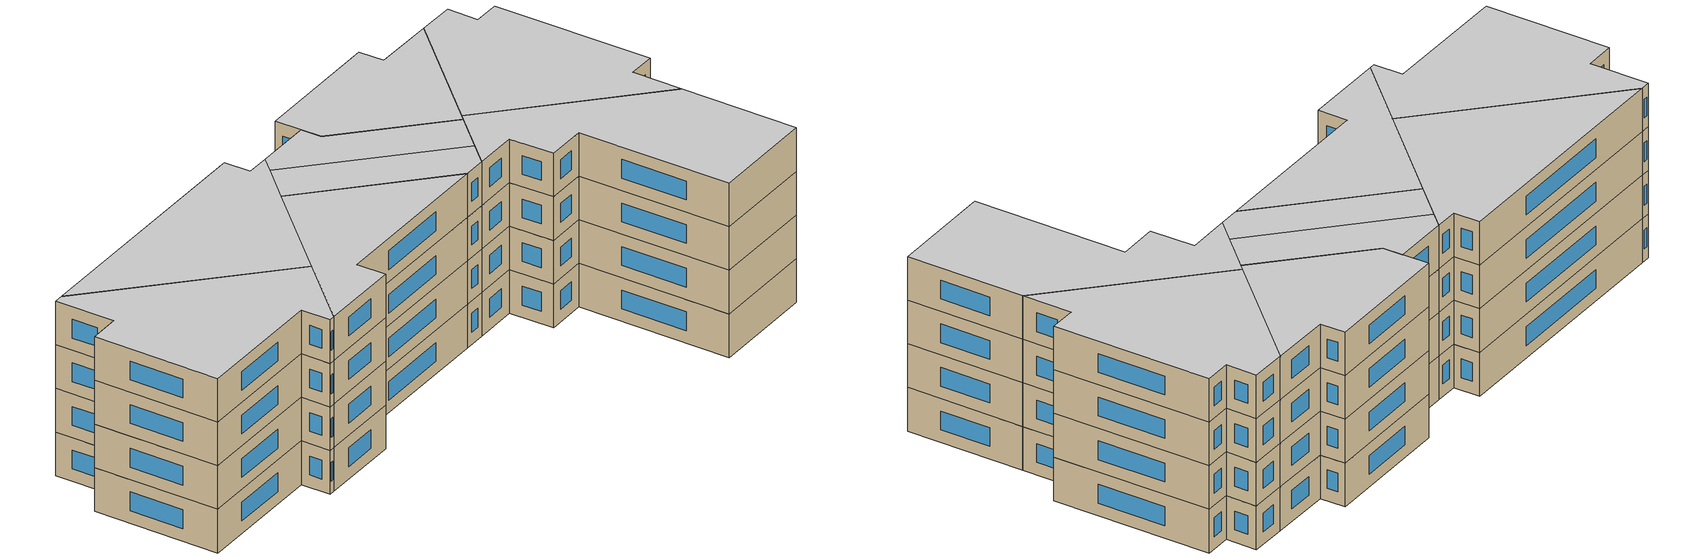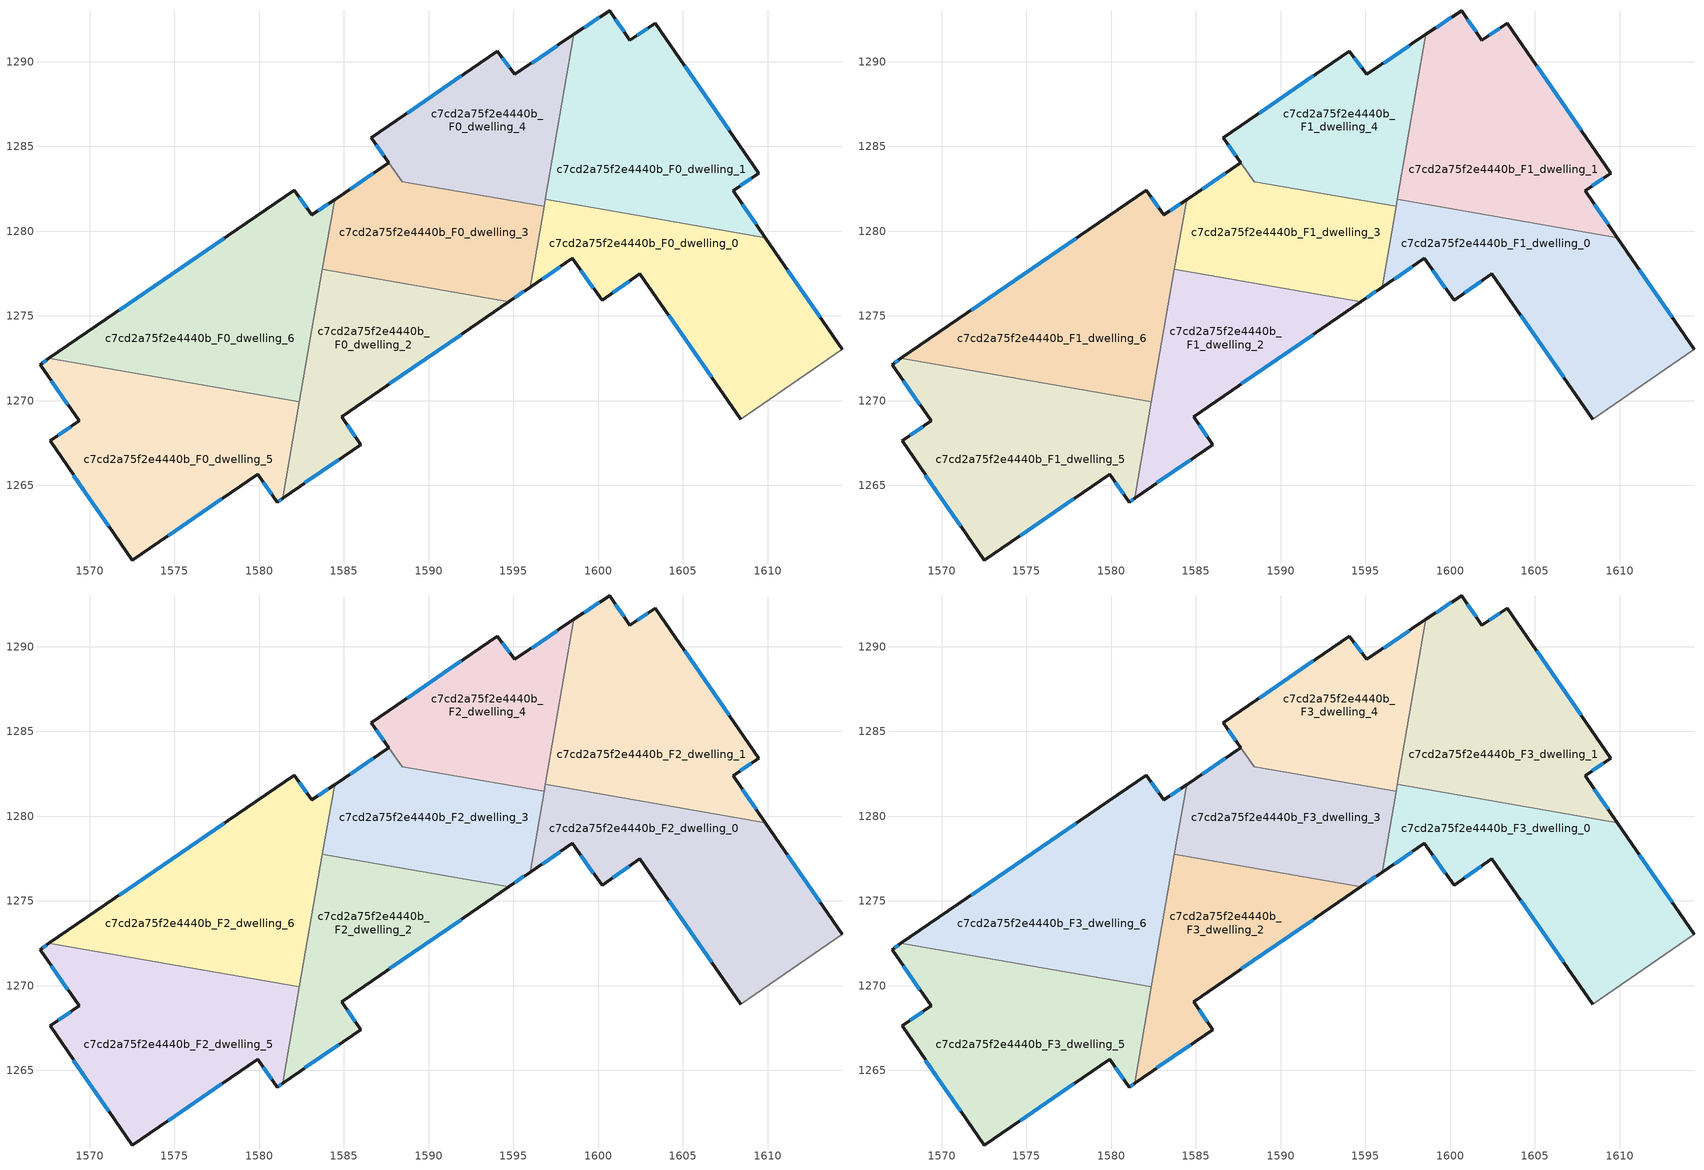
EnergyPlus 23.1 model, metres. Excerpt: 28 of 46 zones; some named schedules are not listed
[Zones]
c7cd2a75f2e4440b_F0_dwelling_0
 floor ground (EU_floor_Construction): 1609.86,1279.62 1614.39,1273.03 1608.41,1268.92 1602.46,1277.49 1600.24,1275.94 1598.46,1278.39 1595.98,1276.69 1596.89,1281.87 z0
 wall outside (EU_wall_Construction): 1595.98,1276.69 1598.46,1278.39 1600.24,1275.94 1602.46,1277.49 1608.41,1268.92 / 1614.39,1273.03 1609.86,1279.62 z0:3
 wall to c7cd2a75f2e4440b_F0_dwelling_1 (EU_wall_Construction): 1609.86,1279.62 1596.89,1281.87 z0:3
 wall adiabatic (EU_wall_Construction): 1608.41,1268.92 1614.39,1273.03 z0:3
 wall to c7cd2a75f2e4440b_F0_dwelling_3 (EU_wall_Construction): 1596.81,1281.46 1595.98,1276.69 z0:3
 wall to c7cd2a75f2e4440b_F0_dwelling_4 (EU_wall_Construction): 1596.89,1281.87 1596.81,1281.46 z0:3
 window (EU_Window_Construction): 1600.87,1276.38 1601.82,1277.05 / 1598.97,1277.69 1599.73,1276.64 / 1596.69,1277.18 1597.75,1277.91 / 1613.1,1274.91 1611.16,1277.73 / 1604.16,1275.04 1606.71,1271.37 z0.86:2.14
c7cd2a75f2e4440b_F0_dwelling_1
 floor ground (EU_floor_Construction): 1603.37,1292.28 1609.49,1283.43 1607.96,1282.38 1609.86,1279.62 1596.89,1281.87 1598.58,1291.6 1600.68,1293.01 1601.87,1291.25 z0
 wall outside (EU_wall_Construction): 1609.86,1279.62 1607.96,1282.38 1609.49,1283.43 1603.37,1292.28 1601.87,1291.25 1600.68,1293.01 1598.58,1291.6 z0:3
 wall to c7cd2a75f2e4440b_F0_dwelling_4 (EU_wall_Construction): 1598.58,1291.6 1596.89,1281.87 z0:3
 window (EU_Window_Construction): 1608.4,1282.68 1609.05,1283.13 / 1609.32,1280.41 1608.5,1281.59 / 1600.08,1292.61 1599.18,1292.01 / 1601.53,1291.76 1601.02,1292.51 / 1602.94,1291.99 1602.3,1291.55 / 1607.74,1285.96 1605.11,1289.75 z0.86:2.14
c7cd2a75f2e4440b_F0_dwelling_2
 floor ground (EU_floor_Construction): 1594.73,1275.83 1584.88,1269.06 1586.01,1267.41 1581.39,1264.24 1583.74,1277.75 z0
 wall outside (EU_wall_Construction): 1581.39,1264.24 1586.01,1267.41 1584.88,1269.06 1594.73,1275.83 z0:3
 wall to c7cd2a75f2e4440b_F0_dwelling_3 (EU_wall_Construction): 1594.73,1275.83 1583.74,1277.75 z0:3
 wall to c7cd2a75f2e4440b_F0_dwelling_6 (EU_wall_Construction): 1583.74,1277.75 1582.38,1269.92 z0:3
 wall to c7cd2a75f2e4440b_F0_dwelling_5 (EU_wall_Construction): 1582.38,1269.92 1581.39,1264.24 z0:3
 window (EU_Window_Construction): 1587.69,1271 1591.92,1273.9 / 1585.68,1267.88 1585.2,1268.59 / 1582.71,1265.15 1584.69,1266.51 z0.86:2.14
c7cd2a75f2e4440b_F0_dwelling_3
 floor ground (EU_floor_Construction): 1596.81,1281.46 1595.98,1276.69 1594.73,1275.83 1583.74,1277.75 1584.46,1281.87 1587.65,1284.03 1588.43,1282.92 z0
 wall outside (EU_wall_Construction): 1587.65,1284.03 1584.46,1281.87 / 1594.73,1275.83 1595.98,1276.69 z0:3
 wall to c7cd2a75f2e4440b_F0_dwelling_4 (EU_wall_Construction): 1588.43,1282.92 1587.65,1284.03 / 1596.81,1281.46 1588.44,1282.92 z0:3
 wall to c7cd2a75f2e4440b_F0_dwelling_6 (EU_wall_Construction): 1584.46,1281.87 1583.74,1277.75 z0:3
 window (EU_Window_Construction): 1586.74,1283.41 1585.37,1282.48 / 1595.09,1276.08 1595.63,1276.45 z0.86:2.14
c7cd2a75f2e4440b_F0_dwelling_4
 floor ground (EU_floor_Construction): 1598.58,1291.6 1596.81,1281.46 1588.44,1282.92 1586.61,1285.51 1594.06,1290.63 1595.07,1289.25 z0
 wall outside (EU_wall_Construction): 1598.58,1291.6 1595.07,1289.25 1594.06,1290.63 1586.61,1285.51 1587.65,1284.03 z0:3
 window (EU_Window_Construction): 1591.93,1289.17 1588.74,1286.97 / 1594.78,1289.64 1594.35,1290.24 / 1597.58,1290.93 1596.07,1289.92 / 1586.91,1285.09 1587.35,1284.45 z0.86:2.14
c7cd2a75f2e4440b_F0_dwelling_5
 floor ground (EU_floor_Construction): 1582.38,1269.92 1581.39,1264.24 1581.06,1264.02 1579.93,1265.67 1572.51,1260.58 1567.67,1267.62 1569.38,1268.82 1567.08,1272.13 1567.6,1272.49 z0
 wall outside (EU_wall_Construction): 1567.6,1272.49 1567.08,1272.13 1569.38,1268.82 1567.67,1267.62 1572.51,1260.58 1579.93,1265.67 1581.06,1264.02 1581.39,1264.24 z0:3
 wall to c7cd2a75f2e4440b_F0_dwelling_6 (EU_wall_Construction): 1582.38,1269.92 1567.6,1272.49 z0:3
 window (EU_Window_Construction): 1574.63,1262.03 1577.81,1264.21 / 1569.05,1265.61 1571.13,1262.59 / 1568.89,1268.48 1568.16,1267.96 / 1567.73,1271.19 1568.72,1269.77 / 1567.45,1272.39 1567.23,1272.24 / 1581.15,1264.08 1581.3,1264.18 / 1580.25,1265.2 1580.74,1264.49 z0.86:2.14
c7cd2a75f2e4440b_F0_dwelling_6
 floor ground (EU_floor_Construction): 1584.46,1281.87 1582.38,1269.92 1567.6,1272.49 1582.09,1282.42 1583.12,1280.96 z0
 wall outside (EU_wall_Construction): 1584.46,1281.87 1583.12,1280.96 1582.09,1282.42 1567.6,1272.49 z0:3
 window (EU_Window_Construction): 1577.95,1279.58 1571.74,1275.33 / 1582.83,1281.38 1582.38,1282 / 1584.07,1281.61 1583.5,1281.22 z0.86:2.14
c7cd2a75f2e4440b_F1_dwelling_0
 floor to c7cd2a75f2e4440b_F0_dwelling_0 (EU_floor_Construction): 1609.86,1279.62 1614.39,1273.03 1608.41,1268.92 1602.46,1277.49 1600.24,1275.94 1598.46,1278.39 1595.98,1276.69 1596.89,1281.87 z3
 wall outside (EU_wall_Construction): 1595.98,1276.69 1598.46,1278.39 1600.24,1275.94 1602.46,1277.49 1608.41,1268.92 / 1614.39,1273.03 1609.86,1279.62 z3:6
 wall to c7cd2a75f2e4440b_F1_dwelling_1 (EU_wall_Construction): 1609.86,1279.62 1596.89,1281.87 z3:6
 wall adiabatic (EU_wall_Construction): 1608.41,1268.92 1614.39,1273.03 z3:6
 wall to c7cd2a75f2e4440b_F1_dwelling_3 (EU_wall_Construction): 1596.81,1281.46 1595.98,1276.69 z3:6
 wall to c7cd2a75f2e4440b_F1_dwelling_4 (EU_wall_Construction): 1596.89,1281.87 1596.81,1281.46 z3:6
 window (EU_Window_Construction): 1600.87,1276.38 1601.82,1277.05 / 1598.97,1277.69 1599.73,1276.64 / 1596.69,1277.18 1597.75,1277.91 / 1613.1,1274.91 1611.16,1277.73 / 1604.16,1275.04 1606.71,1271.37 z3.86:5.14
c7cd2a75f2e4440b_F1_dwelling_1
 floor to c7cd2a75f2e4440b_F0_dwelling_1 (EU_floor_Construction): 1603.37,1292.28 1609.49,1283.43 1607.96,1282.38 1609.86,1279.62 1596.89,1281.87 1598.58,1291.6 1600.68,1293.01 1601.87,1291.25 z3
 wall outside (EU_wall_Construction): 1609.86,1279.62 1607.96,1282.38 1609.49,1283.43 1603.37,1292.28 1601.87,1291.25 1600.68,1293.01 1598.58,1291.6 z3:6
 wall to c7cd2a75f2e4440b_F1_dwelling_4 (EU_wall_Construction): 1598.58,1291.6 1596.89,1281.87 z3:6
 window (EU_Window_Construction): 1608.4,1282.68 1609.05,1283.13 / 1609.32,1280.41 1608.5,1281.59 / 1600.08,1292.61 1599.18,1292.01 / 1601.53,1291.76 1601.02,1292.51 / 1602.94,1291.99 1602.3,1291.55 / 1607.74,1285.96 1605.11,1289.75 z3.86:5.14
c7cd2a75f2e4440b_F1_dwelling_2
 floor to c7cd2a75f2e4440b_F0_dwelling_2 (EU_floor_Construction): 1594.73,1275.83 1584.88,1269.06 1586.01,1267.41 1581.39,1264.24 1583.74,1277.75 z3
 wall outside (EU_wall_Construction): 1581.39,1264.24 1586.01,1267.41 1584.88,1269.06 1594.73,1275.83 z3:6
 wall to c7cd2a75f2e4440b_F1_dwelling_3 (EU_wall_Construction): 1594.73,1275.83 1583.74,1277.75 z3:6
 wall to c7cd2a75f2e4440b_F1_dwelling_6 (EU_wall_Construction): 1583.74,1277.75 1582.38,1269.92 z3:6
 wall to c7cd2a75f2e4440b_F1_dwelling_5 (EU_wall_Construction): 1582.38,1269.92 1581.39,1264.24 z3:6
 window (EU_Window_Construction): 1587.69,1271 1591.92,1273.9 / 1585.68,1267.88 1585.2,1268.59 / 1582.71,1265.15 1584.69,1266.51 z3.86:5.14
c7cd2a75f2e4440b_F1_dwelling_3
 floor to c7cd2a75f2e4440b_F0_dwelling_3 (EU_floor_Construction): 1596.81,1281.46 1595.98,1276.69 1594.73,1275.83 1583.74,1277.75 1584.46,1281.87 1587.65,1284.03 1588.43,1282.92 z3
 wall outside (EU_wall_Construction): 1587.65,1284.03 1584.46,1281.87 / 1594.73,1275.83 1595.98,1276.69 z3:6
 wall to c7cd2a75f2e4440b_F1_dwelling_4 (EU_wall_Construction): 1588.43,1282.92 1587.65,1284.03 / 1596.81,1281.46 1588.44,1282.92 z3:6
 wall to c7cd2a75f2e4440b_F1_dwelling_6 (EU_wall_Construction): 1584.46,1281.87 1583.74,1277.75 z3:6
 window (EU_Window_Construction): 1586.74,1283.41 1585.37,1282.48 / 1595.09,1276.08 1595.63,1276.45 z3.86:5.14
c7cd2a75f2e4440b_F1_dwelling_4
 floor to c7cd2a75f2e4440b_F0_dwelling_4 (EU_floor_Construction): 1598.58,1291.6 1596.81,1281.46 1588.43,1282.92 1586.61,1285.51 1594.06,1290.63 1595.07,1289.25 z3
 wall outside (EU_wall_Construction): 1598.58,1291.6 1595.07,1289.25 1594.06,1290.63 1586.61,1285.51 1587.65,1284.03 z3:6
 window (EU_Window_Construction): 1591.93,1289.17 1588.74,1286.97 / 1594.78,1289.64 1594.35,1290.24 / 1597.58,1290.93 1596.07,1289.92 / 1586.91,1285.09 1587.35,1284.45 z3.86:5.14
c7cd2a75f2e4440b_F1_dwelling_5
 floor to c7cd2a75f2e4440b_F0_dwelling_5 (EU_floor_Construction): 1582.38,1269.92 1581.39,1264.24 1581.06,1264.02 1579.93,1265.67 1572.51,1260.58 1567.67,1267.62 1569.38,1268.82 1567.08,1272.13 1567.6,1272.49 z3
 wall outside (EU_wall_Construction): 1567.6,1272.49 1567.08,1272.13 1569.38,1268.82 1567.67,1267.62 1572.51,1260.58 1579.93,1265.67 1581.06,1264.02 1581.39,1264.24 z3:6
 wall to c7cd2a75f2e4440b_F1_dwelling_6 (EU_wall_Construction): 1582.38,1269.92 1567.6,1272.49 z3:6
 window (EU_Window_Construction): 1574.63,1262.03 1577.81,1264.21 / 1569.05,1265.61 1571.13,1262.59 / 1568.89,1268.48 1568.16,1267.96 / 1567.73,1271.19 1568.72,1269.77 / 1567.45,1272.39 1567.23,1272.24 / 1581.15,1264.08 1581.3,1264.18 / 1580.25,1265.2 1580.74,1264.49 z3.86:5.14
c7cd2a75f2e4440b_F1_dwelling_6
 floor to c7cd2a75f2e4440b_F0_dwelling_6 (EU_floor_Construction): 1584.46,1281.87 1582.38,1269.92 1567.6,1272.49 1582.09,1282.42 1583.12,1280.96 z3
 wall outside (EU_wall_Construction): 1584.46,1281.87 1583.12,1280.96 1582.09,1282.42 1567.6,1272.49 z3:6
 window (EU_Window_Construction): 1577.95,1279.58 1571.74,1275.33 / 1582.83,1281.38 1582.38,1282 / 1584.07,1281.61 1583.5,1281.22 z3.86:5.14
c7cd2a75f2e4440b_F2_dwelling_0
 floor to c7cd2a75f2e4440b_F1_dwelling_0 (EU_floor_Construction): 1609.86,1279.62 1614.39,1273.03 1608.41,1268.92 1602.46,1277.49 1600.24,1275.94 1598.46,1278.39 1595.98,1276.69 1596.89,1281.87 z6
 wall outside (EU_wall_Construction): 1595.98,1276.69 1598.46,1278.39 1600.24,1275.94 1602.46,1277.49 1608.41,1268.92 / 1614.39,1273.03 1609.86,1279.62 z6:9
 wall to c7cd2a75f2e4440b_F2_dwelling_1 (EU_wall_Construction): 1609.86,1279.62 1596.89,1281.87 z6:9
 wall adiabatic (EU_wall_Construction): 1608.41,1268.92 1614.39,1273.03 z6:9
 wall to c7cd2a75f2e4440b_F2_dwelling_3 (EU_wall_Construction): 1596.81,1281.46 1595.98,1276.69 z6:9
 wall to c7cd2a75f2e4440b_F2_dwelling_4 (EU_wall_Construction): 1596.89,1281.87 1596.81,1281.46 z6:9
 window (EU_Window_Construction): 1600.87,1276.38 1601.82,1277.05 / 1598.97,1277.69 1599.73,1276.64 / 1596.69,1277.18 1597.75,1277.91 / 1613.1,1274.91 1611.16,1277.73 / 1604.16,1275.04 1606.71,1271.37 z6.86:8.14
c7cd2a75f2e4440b_F2_dwelling_1
 floor to c7cd2a75f2e4440b_F1_dwelling_1 (EU_floor_Construction): 1603.37,1292.28 1609.49,1283.43 1607.96,1282.38 1609.86,1279.62 1596.89,1281.87 1598.58,1291.6 1600.68,1293.01 1601.87,1291.25 z6
 wall outside (EU_wall_Construction): 1609.86,1279.62 1607.96,1282.38 1609.49,1283.43 1603.37,1292.28 1601.87,1291.25 1600.68,1293.01 1598.58,1291.6 z6:9
 wall to c7cd2a75f2e4440b_F2_dwelling_4 (EU_wall_Construction): 1598.58,1291.6 1596.89,1281.87 z6:9
 window (EU_Window_Construction): 1608.4,1282.68 1609.05,1283.13 / 1609.32,1280.41 1608.5,1281.59 / 1600.08,1292.61 1599.18,1292.01 / 1601.53,1291.76 1601.02,1292.51 / 1602.94,1291.99 1602.3,1291.55 / 1607.74,1285.96 1605.11,1289.75 z6.86:8.14
c7cd2a75f2e4440b_F2_dwelling_2
 floor to c7cd2a75f2e4440b_F1_dwelling_2 (EU_floor_Construction): 1594.73,1275.83 1584.88,1269.06 1586.01,1267.41 1581.39,1264.24 1583.74,1277.75 z6
 wall outside (EU_wall_Construction): 1581.39,1264.24 1586.01,1267.41 1584.88,1269.06 1594.73,1275.83 z6:9
 wall to c7cd2a75f2e4440b_F2_dwelling_3 (EU_wall_Construction): 1594.73,1275.83 1583.74,1277.75 z6:9
 wall to c7cd2a75f2e4440b_F2_dwelling_6 (EU_wall_Construction): 1583.74,1277.75 1582.38,1269.92 z6:9
 wall to c7cd2a75f2e4440b_F2_dwelling_5 (EU_wall_Construction): 1582.38,1269.92 1581.39,1264.24 z6:9
 window (EU_Window_Construction): 1587.69,1271 1591.92,1273.9 / 1585.68,1267.88 1585.2,1268.59 / 1582.71,1265.15 1584.69,1266.51 z6.86:8.14
c7cd2a75f2e4440b_F2_dwelling_3
 floor to c7cd2a75f2e4440b_F1_dwelling_3 (EU_floor_Construction): 1596.81,1281.46 1595.98,1276.69 1594.73,1275.83 1583.74,1277.75 1584.46,1281.87 1587.65,1284.03 1588.43,1282.92 z6
 wall outside (EU_wall_Construction): 1587.65,1284.03 1584.46,1281.87 / 1594.73,1275.83 1595.98,1276.69 z6:9
 wall to c7cd2a75f2e4440b_F2_dwelling_4 (EU_wall_Construction): 1588.43,1282.92 1587.65,1284.03 / 1596.81,1281.46 1588.44,1282.92 z6:9
 wall to c7cd2a75f2e4440b_F2_dwelling_6 (EU_wall_Construction): 1584.46,1281.87 1583.74,1277.75 z6:9
 window (EU_Window_Construction): 1586.74,1283.41 1585.37,1282.48 / 1595.09,1276.08 1595.63,1276.45 z6.86:8.14
c7cd2a75f2e4440b_F2_dwelling_4
 floor to c7cd2a75f2e4440b_F1_dwelling_4 (EU_floor_Construction): 1598.58,1291.6 1596.81,1281.46 1588.43,1282.92 1586.61,1285.51 1594.06,1290.63 1595.07,1289.25 z6
 wall outside (EU_wall_Construction): 1598.58,1291.6 1595.07,1289.25 1594.06,1290.63 1586.61,1285.51 1587.65,1284.03 z6:9
 window (EU_Window_Construction): 1591.93,1289.17 1588.74,1286.97 / 1594.78,1289.64 1594.35,1290.24 / 1597.58,1290.93 1596.07,1289.92 / 1586.91,1285.09 1587.35,1284.45 z6.86:8.14
c7cd2a75f2e4440b_F2_dwelling_5
 floor to c7cd2a75f2e4440b_F1_dwelling_5 (EU_floor_Construction): 1582.38,1269.92 1581.39,1264.24 1581.06,1264.02 1579.93,1265.67 1572.51,1260.58 1567.67,1267.62 1569.38,1268.82 1567.08,1272.13 1567.6,1272.49 z6
 wall outside (EU_wall_Construction): 1567.6,1272.49 1567.08,1272.13 1569.38,1268.82 1567.67,1267.62 1572.51,1260.58 1579.93,1265.67 1581.06,1264.02 1581.39,1264.24 z6:9
 wall to c7cd2a75f2e4440b_F2_dwelling_6 (EU_wall_Construction): 1582.38,1269.92 1567.6,1272.49 z6:9
 window (EU_Window_Construction): 1574.63,1262.03 1577.81,1264.21 / 1569.05,1265.61 1571.13,1262.59 / 1568.89,1268.48 1568.16,1267.96 / 1567.73,1271.19 1568.72,1269.77 / 1567.45,1272.39 1567.23,1272.24 / 1581.15,1264.08 1581.3,1264.18 / 1580.25,1265.2 1580.74,1264.49 z6.86:8.14
c7cd2a75f2e4440b_F2_dwelling_6
 floor to c7cd2a75f2e4440b_F1_dwelling_6 (EU_floor_Construction): 1584.46,1281.87 1582.38,1269.92 1567.6,1272.49 1582.09,1282.42 1583.12,1280.96 z6
 wall outside (EU_wall_Construction): 1584.46,1281.87 1583.12,1280.96 1582.09,1282.42 1567.6,1272.49 z6:9
 window (EU_Window_Construction): 1577.95,1279.58 1571.74,1275.33 / 1582.83,1281.38 1582.38,1282 / 1584.07,1281.61 1583.5,1281.22 z6.86:8.14
c7cd2a75f2e4440b_F3_dwelling_0
 floor to c7cd2a75f2e4440b_F2_dwelling_0 (EU_floor_Construction): 1609.86,1279.62 1614.39,1273.03 1608.41,1268.92 1602.46,1277.49 1600.24,1275.94 1598.46,1278.39 1595.98,1276.69 1596.89,1281.87 z9
 wall outside (EU_wall_Construction): 1595.98,1276.69 1598.46,1278.39 1600.24,1275.94 1602.46,1277.49 1608.41,1268.92 / 1614.39,1273.03 1609.86,1279.62 z9:12
 wall to c7cd2a75f2e4440b_F3_dwelling_1 (EU_wall_Construction): 1609.86,1279.62 1596.89,1281.87 z9:12
 wall adiabatic (EU_wall_Construction): 1608.41,1268.92 1614.39,1273.03 z9:12
 wall to c7cd2a75f2e4440b_F3_dwelling_3 (EU_wall_Construction): 1596.81,1281.46 1595.98,1276.69 z9:12
 wall to c7cd2a75f2e4440b_F3_dwelling_4 (EU_wall_Construction): 1596.89,1281.87 1596.81,1281.46 z9:12
 window (EU_Window_Construction): 1600.87,1276.38 1601.82,1277.05 / 1598.97,1277.69 1599.73,1276.64 / 1596.69,1277.18 1597.75,1277.91 / 1613.1,1274.91 1611.16,1277.73 / 1604.16,1275.04 1606.71,1271.37 z9.86:11.14
 ceiling to c7cd2a75f2e4440b_F4_dwelling_0 (EU_floor_Construction): 1614.39,1273.03 1609.86,1279.62 1596.89,1281.87 1595.98,1276.69 1598.46,1278.39 1600.24,1275.94 1602.46,1277.49 1608.41,1268.92 z12
c7cd2a75f2e4440b_F3_dwelling_1
 floor to c7cd2a75f2e4440b_F2_dwelling_1 (EU_floor_Construction): 1603.37,1292.28 1609.49,1283.43 1607.96,1282.38 1609.86,1279.62 1596.89,1281.87 1598.58,1291.6 1600.68,1293.01 1601.87,1291.25 z9
 wall outside (EU_wall_Construction): 1609.86,1279.62 1607.96,1282.38 1609.49,1283.43 1603.37,1292.28 1601.87,1291.25 1600.68,1293.01 1598.58,1291.6 z9:12
 wall to c7cd2a75f2e4440b_F3_dwelling_4 (EU_wall_Construction): 1598.58,1291.6 1596.89,1281.87 z9:12
 window (EU_Window_Construction): 1608.4,1282.68 1609.05,1283.13 / 1609.32,1280.41 1608.5,1281.59 / 1600.08,1292.61 1599.18,1292.01 / 1601.53,1291.76 1601.02,1292.51 / 1602.94,1291.99 1602.3,1291.55 / 1607.74,1285.96 1605.11,1289.75 z9.86:11.14
 ceiling to c7cd2a75f2e4440b_F4_dwelling_1 (EU_floor_Construction): 1609.86,1279.62 1607.96,1282.38 1609.49,1283.43 1603.37,1292.28 1601.87,1291.25 1600.68,1293.01 1598.58,1291.6 1596.89,1281.87 z12
c7cd2a75f2e4440b_F3_dwelling_2
 floor to c7cd2a75f2e4440b_F2_dwelling_2 (EU_floor_Construction): 1594.73,1275.83 1584.88,1269.06 1586.01,1267.41 1581.39,1264.24 1583.74,1277.75 z9
 wall outside (EU_wall_Construction): 1581.39,1264.24 1586.01,1267.41 1584.88,1269.06 1594.73,1275.83 z9:12
 wall to c7cd2a75f2e4440b_F3_dwelling_3 (EU_wall_Construction): 1594.73,1275.83 1583.74,1277.75 z9:12
 wall to c7cd2a75f2e4440b_F3_dwelling_6 (EU_wall_Construction): 1583.74,1277.75 1582.38,1269.92 z9:12
 wall to c7cd2a75f2e4440b_F3_dwelling_5 (EU_wall_Construction): 1582.38,1269.92 1581.39,1264.24 z9:12
 window (EU_Window_Construction): 1587.69,1271 1591.92,1273.9 / 1585.68,1267.88 1585.2,1268.59 / 1582.71,1265.15 1584.69,1266.51 z9.86:11.14
 ceiling to c7cd2a75f2e4440b_F4_dwelling_2 (EU_floor_Construction): 1586.01,1267.41 1584.88,1269.06 1594.73,1275.83 1583.74,1277.75 1581.39,1264.24 z12
c7cd2a75f2e4440b_F3_dwelling_3
 floor to c7cd2a75f2e4440b_F2_dwelling_3 (EU_floor_Construction): 1596.81,1281.46 1595.98,1276.69 1594.73,1275.83 1583.74,1277.75 1584.46,1281.87 1587.65,1284.03 1588.43,1282.92 z9
 wall outside (EU_wall_Construction): 1587.65,1284.03 1584.46,1281.87 / 1594.73,1275.83 1595.98,1276.69 z9:12
 wall to c7cd2a75f2e4440b_F3_dwelling_4 (EU_wall_Construction): 1588.43,1282.92 1587.65,1284.03 / 1596.81,1281.46 1588.44,1282.92 z9:12
 wall to c7cd2a75f2e4440b_F3_dwelling_6 (EU_wall_Construction): 1584.46,1281.87 1583.74,1277.75 z9:12
 window (EU_Window_Construction): 1586.74,1283.41 1585.37,1282.48 / 1595.09,1276.08 1595.63,1276.45 z9.86:11.14
 ceiling to c7cd2a75f2e4440b_F4_dwelling_3 (EU_floor_Construction): 1596.3,1278.51 1596.81,1281.46 1588.43,1282.92 1587.65,1284.03 1584.46,1281.87 1584.24,1280.61 z12
 ceiling to c7cd2a75f2e4440b_F4_dwelling_2 (EU_floor_Construction): 1595.98,1276.69 1596.3,1278.51 1584.24,1280.61 1583.74,1277.75 1594.73,1275.83 z12
c7cd2a75f2e4440b_F3_dwelling_4
 floor to c7cd2a75f2e4440b_F2_dwelling_4 (EU_floor_Construction): 1598.58,1291.6 1596.81,1281.46 1588.43,1282.92 1586.61,1285.51 1594.06,1290.63 1595.07,1289.25 z9
 wall outside (EU_wall_Construction): 1598.58,1291.6 1595.07,1289.25 1594.06,1290.63 1586.61,1285.51 1587.65,1284.03 z9:12
 window (EU_Window_Construction): 1591.93,1289.17 1588.74,1286.97 / 1594.78,1289.64 1594.35,1290.24 / 1597.58,1290.93 1596.07,1289.92 / 1586.91,1285.09 1587.35,1284.45 z9.86:11.14
 ceiling to c7cd2a75f2e4440b_F4_dwelling_3 (EU_floor_Construction): 1596.81,1281.46 1598.58,1291.6 1595.07,1289.25 1594.06,1290.63 1586.61,1285.51 1588.43,1282.92 z12
c7cd2a75f2e4440b_F3_dwelling_5
 floor to c7cd2a75f2e4440b_F2_dwelling_5 (EU_floor_Construction): 1582.38,1269.92 1581.39,1264.24 1581.06,1264.02 1579.93,1265.67 1572.51,1260.58 1567.67,1267.62 1569.38,1268.82 1567.08,1272.13 1567.6,1272.49 z9
 wall outside (EU_wall_Construction): 1567.6,1272.49 1567.08,1272.13 1569.38,1268.82 1567.67,1267.62 1572.51,1260.58 1579.93,1265.67 1581.06,1264.02 1581.39,1264.24 z9:12
 wall to c7cd2a75f2e4440b_F3_dwelling_6 (EU_wall_Construction): 1582.38,1269.92 1567.6,1272.49 z9:12
 window (EU_Window_Construction): 1574.63,1262.03 1577.81,1264.21 / 1569.05,1265.61 1571.13,1262.59 / 1568.89,1268.48 1568.16,1267.96 / 1567.73,1271.19 1568.72,1269.77 / 1567.45,1272.39 1567.23,1272.24 / 1581.15,1264.08 1581.3,1264.18 / 1580.25,1265.2 1580.74,1264.49 z9.86:11.14
 ceiling to c7cd2a75f2e4440b_F4_dwelling_4 (EU_floor_Construction): 1581.06,1264.02 1581.39,1264.24 1582.38,1269.92 1567.6,1272.49 1567.08,1272.13 1569.38,1268.82 1567.67,1267.62 1572.51,1260.58 1579.93,1265.67 z12
c7cd2a75f2e4440b_F3_dwelling_6
 floor to c7cd2a75f2e4440b_F2_dwelling_6 (EU_floor_Construction): 1584.46,1281.87 1582.38,1269.92 1567.6,1272.49 1582.09,1282.42 1583.12,1280.96 z9
 wall outside (EU_wall_Construction): 1584.46,1281.87 1583.12,1280.96 1582.09,1282.42 1567.6,1272.49 z9:12
 window (EU_Window_Construction): 1577.95,1279.58 1571.74,1275.33 / 1582.83,1281.38 1582.38,1282 / 1584.07,1281.61 1583.5,1281.22 z9.86:11.14
 ceiling to c7cd2a75f2e4440b_F4_dwelling_5 (EU_floor_Construction): 1582.38,1269.92 1584.46,1281.87 1583.12,1280.96 1582.09,1282.42 1567.6,1272.49 z12
[Building]
EU S2 Campaign: North Axis=0; Terrain=City; Solar Distribution=FullExterior
[Site:Location]
Helsinki-Vantaa.AP: Latitude=60.317; Longitude=24.963; Time Zone=2; Elevation=54.6
[SizingPeriod:WeatherFileDays]
AnnualSizingPeriod: Begin Month=1; Begin Day of Month=1; End Month=12; End Day of Month=31; Day of Week for Start Day=Monday; Use Weather File Daylight Saving Period=No; Use Weather File Rain and Snow Indicators=No
[MATERIAL]
EU_InternalMass_Material: Roughness=MediumRough; Thickness=0.1; Conductivity=1; Density=1800; Specific Heat=900; Thermal Absorptance=0.9; Solar Absorptance=0.7; Visible Absorptance=0.7
[MATERIAL:NOMASS] Roughness=MediumRough; Thermal Absorptance=0.9; Solar Absorptance=0.7; Visible Absorptance=0.7
Name | Thermal Resistance
EU_wall_NoMass | 2.6932
EU_floor_NoMass | 2.22482
[WINDOWMATERIAL:SIMPLEGLAZINGSYSTEM]
EU_Window_SimpleGlazing: UFactor=2.14966; Solar Heat Gain Coefficient=0.7; Visible Transmittance=0.7
[CONSTRUCTION]
EU_wall_Construction: EU_wall_NoMass
EU_floor_Construction: EU_floor_NoMass
EU_Window_Construction: EU_Window_SimpleGlazing
EU_InternalMass_Construction: EU_InternalMass_Material
[ZONE] Type=1; Multiplier=1; Ceiling Height=autocalculate; Floor Area=autocalculate; Part of Total Floor Area=Yes
Name | Volume
c7cd2a75f2e4440b_F0_dwelling_0; c7cd2a75f2e4440b_F1_dwelling_0; c7cd2a75f2e4440b_F2_dwelling_0; c7cd2a75f2e4440b_F3_dwelling_0 | 315.585
c7cd2a75f2e4440b_F0_dwelling_1; c7cd2a75f2e4440b_F1_dwelling_1; c7cd2a75f2e4440b_F2_dwelling_1; c7cd2a75f2e4440b_F3_dwelling_1 | 315.59
c7cd2a75f2e4440b_F0_dwelling_2; c7cd2a75f2e4440b_F1_dwelling_2; c7cd2a75f2e4440b_F2_dwelling_2; c7cd2a75f2e4440b_F3_dwelling_2 | 210.412
c7cd2a75f2e4440b_F0_dwelling_3; c7cd2a75f2e4440b_F1_dwelling_3; c7cd2a75f2e4440b_F2_dwelling_3; c7cd2a75f2e4440b_F3_dwelling_3 | 213.218
c7cd2a75f2e4440b_F0_dwelling_4 | 207.575
c7cd2a75f2e4440b_F1_dwelling_4; c7cd2a75f2e4440b_F2_dwelling_4; c7cd2a75f2e4440b_F3_dwelling_4 | 207.59
c7cd2a75f2e4440b_F0_dwelling_5; c7cd2a75f2e4440b_F1_dwelling_5; c7cd2a75f2e4440b_F2_dwelling_5; c7cd2a75f2e4440b_F3_dwelling_5; c7cd2a75f2e4440b_F0_dwelling_6; c7cd2a75f2e4440b_F1_dwelling_6; c7cd2a75f2e4440b_F2_dwelling_6; c7cd2a75f2e4440b_F3_dwelling_6 | 315.573
[INTERNALMASS] Construction=EU_InternalMass_Construction
Name | Zone or ZoneList | Surface Area
c7cd2a75f2e4440b_F0_dwelling_0_EU_InternalMass | c7cd2a75f2e4440b_F0_dwelling_0 | 105.195
c7cd2a75f2e4440b_F0_dwelling_1_EU_InternalMass | c7cd2a75f2e4440b_F0_dwelling_1 | 105.197
c7cd2a75f2e4440b_F0_dwelling_2_EU_InternalMass | c7cd2a75f2e4440b_F0_dwelling_2 | 70.1372
c7cd2a75f2e4440b_F0_dwelling_3_EU_InternalMass | c7cd2a75f2e4440b_F0_dwelling_3 | 71.0729
c7cd2a75f2e4440b_F0_dwelling_4_EU_InternalMass | c7cd2a75f2e4440b_F0_dwelling_4 | 69.1985
c7cd2a75f2e4440b_F0_dwelling_5_EU_InternalMass | c7cd2a75f2e4440b_F0_dwelling_5 | 105.191
c7cd2a75f2e4440b_F0_dwelling_6_EU_InternalMass | c7cd2a75f2e4440b_F0_dwelling_6 | 105.191
c7cd2a75f2e4440b_F1_dwelling_0_EU_InternalMass | c7cd2a75f2e4440b_F1_dwelling_0 | 105.195
c7cd2a75f2e4440b_F1_dwelling_1_EU_InternalMass | c7cd2a75f2e4440b_F1_dwelling_1 | 105.197
c7cd2a75f2e4440b_F1_dwelling_2_EU_InternalMass | c7cd2a75f2e4440b_F1_dwelling_2 | 70.1372
c7cd2a75f2e4440b_F1_dwelling_3_EU_InternalMass | c7cd2a75f2e4440b_F1_dwelling_3 | 71.0729
c7cd2a75f2e4440b_F1_dwelling_4_EU_InternalMass | c7cd2a75f2e4440b_F1_dwelling_4 | 69.1985
c7cd2a75f2e4440b_F1_dwelling_5_EU_InternalMass | c7cd2a75f2e4440b_F1_dwelling_5 | 105.191
c7cd2a75f2e4440b_F1_dwelling_6_EU_InternalMass | c7cd2a75f2e4440b_F1_dwelling_6 | 105.191
c7cd2a75f2e4440b_F2_dwelling_0_EU_InternalMass | c7cd2a75f2e4440b_F2_dwelling_0 | 105.195
c7cd2a75f2e4440b_F2_dwelling_1_EU_InternalMass | c7cd2a75f2e4440b_F2_dwelling_1 | 105.197
c7cd2a75f2e4440b_F2_dwelling_2_EU_InternalMass | c7cd2a75f2e4440b_F2_dwelling_2 | 70.1372
c7cd2a75f2e4440b_F2_dwelling_3_EU_InternalMass | c7cd2a75f2e4440b_F2_dwelling_3 | 71.0729
c7cd2a75f2e4440b_F2_dwelling_4_EU_InternalMass | c7cd2a75f2e4440b_F2_dwelling_4 | 69.1985
c7cd2a75f2e4440b_F2_dwelling_5_EU_InternalMass | c7cd2a75f2e4440b_F2_dwelling_5 | 105.191
c7cd2a75f2e4440b_F2_dwelling_6_EU_InternalMass | c7cd2a75f2e4440b_F2_dwelling_6 | 105.191
c7cd2a75f2e4440b_F3_dwelling_0_EU_InternalMass | c7cd2a75f2e4440b_F3_dwelling_0 | 105.195
c7cd2a75f2e4440b_F3_dwelling_1_EU_InternalMass | c7cd2a75f2e4440b_F3_dwelling_1 | 105.197
c7cd2a75f2e4440b_F3_dwelling_2_EU_InternalMass | c7cd2a75f2e4440b_F3_dwelling_2 | 70.1372
c7cd2a75f2e4440b_F3_dwelling_3_EU_InternalMass | c7cd2a75f2e4440b_F3_dwelling_3 | 71.0729
c7cd2a75f2e4440b_F3_dwelling_4_EU_InternalMass | c7cd2a75f2e4440b_F3_dwelling_4 | 69.1985
c7cd2a75f2e4440b_F3_dwelling_5_EU_InternalMass | c7cd2a75f2e4440b_F3_dwelling_5 | 105.191
c7cd2a75f2e4440b_F3_dwelling_6_EU_InternalMass | c7cd2a75f2e4440b_F3_dwelling_6 | 105.191
[OTHEREQUIPMENT] Fuel Type=Electricity; Design Level Calculation Method=Watts/Area; Power per Zone Floor Area=1; Fraction Latent=0; Fraction Radiant=0; Fraction Lost=0; Carbon Dioxide Generation Rate=0; EndUse Subcategory=EU_Step8_InternalGains
Name | Zone or ZoneList or Space or SpaceList | Schedule
EU_Step8_InternalGain_c7cd2a75f2e4440b_F0_dwelling_0_f000 | c7cd2a75f2e4440b_F0_dwelling_0 | EU_Step8_GainSchedule_c7cd2a75f2e4440b_F0_dwelling_0_f000
EU_Step8_InternalGain_c7cd2a75f2e4440b_F0_dwelling_1_f000 | c7cd2a75f2e4440b_F0_dwelling_1 | EU_Step8_GainSchedule_c7cd2a75f2e4440b_F0_dwelling_1_f000
EU_Step8_InternalGain_c7cd2a75f2e4440b_F0_dwelling_2_f000 | c7cd2a75f2e4440b_F0_dwelling_2 | EU_Step8_GainSchedule_c7cd2a75f2e4440b_F0_dwelling_2_f000
EU_Step8_InternalGain_c7cd2a75f2e4440b_F0_dwelling_3_f000 | c7cd2a75f2e4440b_F0_dwelling_3 | EU_Step8_GainSchedule_c7cd2a75f2e4440b_F0_dwelling_3_f000
EU_Step8_InternalGain_c7cd2a75f2e4440b_F0_dwelling_4_f000 | c7cd2a75f2e4440b_F0_dwelling_4 | EU_Step8_GainSchedule_c7cd2a75f2e4440b_F0_dwelling_4_f000
EU_Step8_InternalGain_c7cd2a75f2e4440b_F0_dwelling_5_f000 | c7cd2a75f2e4440b_F0_dwelling_5 | EU_Step8_GainSchedule_c7cd2a75f2e4440b_F0_dwelling_5_f000
EU_Step8_InternalGain_c7cd2a75f2e4440b_F0_dwelling_6_f000 | c7cd2a75f2e4440b_F0_dwelling_6 | EU_Step8_GainSchedule_c7cd2a75f2e4440b_F0_dwelling_6_f000
EU_Step8_InternalGain_c7cd2a75f2e4440b_F1_dwelling_0_f000 | c7cd2a75f2e4440b_F1_dwelling_0 | EU_Step8_GainSchedule_c7cd2a75f2e4440b_F1_dwelling_0_f000
EU_Step8_InternalGain_c7cd2a75f2e4440b_F1_dwelling_1_f000 | c7cd2a75f2e4440b_F1_dwelling_1 | EU_Step8_GainSchedule_c7cd2a75f2e4440b_F1_dwelling_1_f000
EU_Step8_InternalGain_c7cd2a75f2e4440b_F1_dwelling_2_f000 | c7cd2a75f2e4440b_F1_dwelling_2 | EU_Step8_GainSchedule_c7cd2a75f2e4440b_F1_dwelling_2_f000
EU_Step8_InternalGain_c7cd2a75f2e4440b_F1_dwelling_3_f000 | c7cd2a75f2e4440b_F1_dwelling_3 | EU_Step8_GainSchedule_c7cd2a75f2e4440b_F1_dwelling_3_f000
EU_Step8_InternalGain_c7cd2a75f2e4440b_F1_dwelling_4_f000 | c7cd2a75f2e4440b_F1_dwelling_4 | EU_Step8_GainSchedule_c7cd2a75f2e4440b_F1_dwelling_4_f000
EU_Step8_InternalGain_c7cd2a75f2e4440b_F1_dwelling_5_f000 | c7cd2a75f2e4440b_F1_dwelling_5 | EU_Step8_GainSchedule_c7cd2a75f2e4440b_F1_dwelling_5_f000
EU_Step8_InternalGain_c7cd2a75f2e4440b_F1_dwelling_6_f000 | c7cd2a75f2e4440b_F1_dwelling_6 | EU_Step8_GainSchedule_c7cd2a75f2e4440b_F1_dwelling_6_f000
EU_Step8_InternalGain_c7cd2a75f2e4440b_F2_dwelling_0_f000 | c7cd2a75f2e4440b_F2_dwelling_0 | EU_Step8_GainSchedule_c7cd2a75f2e4440b_F2_dwelling_0_f000
EU_Step8_InternalGain_c7cd2a75f2e4440b_F2_dwelling_1_f000 | c7cd2a75f2e4440b_F2_dwelling_1 | EU_Step8_GainSchedule_c7cd2a75f2e4440b_F2_dwelling_1_f000
EU_Step8_InternalGain_c7cd2a75f2e4440b_F2_dwelling_2_f000 | c7cd2a75f2e4440b_F2_dwelling_2 | EU_Step8_GainSchedule_c7cd2a75f2e4440b_F2_dwelling_2_f000
EU_Step8_InternalGain_c7cd2a75f2e4440b_F2_dwelling_3_f000 | c7cd2a75f2e4440b_F2_dwelling_3 | EU_Step8_GainSchedule_c7cd2a75f2e4440b_F2_dwelling_3_f000
EU_Step8_InternalGain_c7cd2a75f2e4440b_F2_dwelling_4_f000 | c7cd2a75f2e4440b_F2_dwelling_4 | EU_Step8_GainSchedule_c7cd2a75f2e4440b_F2_dwelling_4_f000
EU_Step8_InternalGain_c7cd2a75f2e4440b_F2_dwelling_5_f000 | c7cd2a75f2e4440b_F2_dwelling_5 | EU_Step8_GainSchedule_c7cd2a75f2e4440b_F2_dwelling_5_f000
EU_Step8_InternalGain_c7cd2a75f2e4440b_F2_dwelling_6_f000 | c7cd2a75f2e4440b_F2_dwelling_6 | EU_Step8_GainSchedule_c7cd2a75f2e4440b_F2_dwelling_6_f000
EU_Step8_InternalGain_c7cd2a75f2e4440b_F3_dwelling_0_f000 | c7cd2a75f2e4440b_F3_dwelling_0 | EU_Step8_GainSchedule_c7cd2a75f2e4440b_F3_dwelling_0_f000
EU_Step8_InternalGain_c7cd2a75f2e4440b_F3_dwelling_1_f000 | c7cd2a75f2e4440b_F3_dwelling_1 | EU_Step8_GainSchedule_c7cd2a75f2e4440b_F3_dwelling_1_f000
EU_Step8_InternalGain_c7cd2a75f2e4440b_F3_dwelling_2_f000 | c7cd2a75f2e4440b_F3_dwelling_2 | EU_Step8_GainSchedule_c7cd2a75f2e4440b_F3_dwelling_2_f000
EU_Step8_InternalGain_c7cd2a75f2e4440b_F3_dwelling_3_f000 | c7cd2a75f2e4440b_F3_dwelling_3 | EU_Step8_GainSchedule_c7cd2a75f2e4440b_F3_dwelling_3_f000
EU_Step8_InternalGain_c7cd2a75f2e4440b_F3_dwelling_4_f000 | c7cd2a75f2e4440b_F3_dwelling_4 | EU_Step8_GainSchedule_c7cd2a75f2e4440b_F3_dwelling_4_f000
EU_Step8_InternalGain_c7cd2a75f2e4440b_F3_dwelling_5_f000 | c7cd2a75f2e4440b_F3_dwelling_5 | EU_Step8_GainSchedule_c7cd2a75f2e4440b_F3_dwelling_5_f000
EU_Step8_InternalGain_c7cd2a75f2e4440b_F3_dwelling_6_f000 | c7cd2a75f2e4440b_F3_dwelling_6 | EU_Step8_GainSchedule_c7cd2a75f2e4440b_F3_dwelling_6_f000
[ZONEVENTILATION:DESIGNFLOWRATE] Schedule=EU_AlwaysOn; Design Flow Rate Calculation Method=AirChanges/Hour; Air Changes per Hour=0.586271; Ventilation Type=Natural; Fan Pressure Rise=0; Fan Total Efficiency=1; Constant Term Coefficient=1; Temperature Term Coefficient=0; Velocity Term Coefficient=0; Velocity Squared Term Coefficient=0; Minimum Indoor Temperature=-100; Maximum Indoor Temperature=100; Delta Temperature=-100; Minimum Outdoor Temperature=-100; Maximum Outdoor Temperature=100; Maximum Wind Speed=40
Name | Zone or ZoneList or Space or SpaceList
EU_ConstantAir_c7cd2a75f2e4440b_F0_dwelling_0 | c7cd2a75f2e4440b_F0_dwelling_0
EU_ConstantAir_c7cd2a75f2e4440b_F0_dwelling_1 | c7cd2a75f2e4440b_F0_dwelling_1
EU_ConstantAir_c7cd2a75f2e4440b_F0_dwelling_2 | c7cd2a75f2e4440b_F0_dwelling_2
EU_ConstantAir_c7cd2a75f2e4440b_F0_dwelling_3 | c7cd2a75f2e4440b_F0_dwelling_3
EU_ConstantAir_c7cd2a75f2e4440b_F0_dwelling_4 | c7cd2a75f2e4440b_F0_dwelling_4
EU_ConstantAir_c7cd2a75f2e4440b_F0_dwelling_5 | c7cd2a75f2e4440b_F0_dwelling_5
EU_ConstantAir_c7cd2a75f2e4440b_F0_dwelling_6 | c7cd2a75f2e4440b_F0_dwelling_6
EU_ConstantAir_c7cd2a75f2e4440b_F1_dwelling_0 | c7cd2a75f2e4440b_F1_dwelling_0
EU_ConstantAir_c7cd2a75f2e4440b_F1_dwelling_1 | c7cd2a75f2e4440b_F1_dwelling_1
EU_ConstantAir_c7cd2a75f2e4440b_F1_dwelling_2 | c7cd2a75f2e4440b_F1_dwelling_2
EU_ConstantAir_c7cd2a75f2e4440b_F1_dwelling_3 | c7cd2a75f2e4440b_F1_dwelling_3
EU_ConstantAir_c7cd2a75f2e4440b_F1_dwelling_4 | c7cd2a75f2e4440b_F1_dwelling_4
EU_ConstantAir_c7cd2a75f2e4440b_F1_dwelling_5 | c7cd2a75f2e4440b_F1_dwelling_5
EU_ConstantAir_c7cd2a75f2e4440b_F1_dwelling_6 | c7cd2a75f2e4440b_F1_dwelling_6
EU_ConstantAir_c7cd2a75f2e4440b_F2_dwelling_0 | c7cd2a75f2e4440b_F2_dwelling_0
EU_ConstantAir_c7cd2a75f2e4440b_F2_dwelling_1 | c7cd2a75f2e4440b_F2_dwelling_1
EU_ConstantAir_c7cd2a75f2e4440b_F2_dwelling_2 | c7cd2a75f2e4440b_F2_dwelling_2
EU_ConstantAir_c7cd2a75f2e4440b_F2_dwelling_3 | c7cd2a75f2e4440b_F2_dwelling_3
EU_ConstantAir_c7cd2a75f2e4440b_F2_dwelling_4 | c7cd2a75f2e4440b_F2_dwelling_4
EU_ConstantAir_c7cd2a75f2e4440b_F2_dwelling_5 | c7cd2a75f2e4440b_F2_dwelling_5
EU_ConstantAir_c7cd2a75f2e4440b_F2_dwelling_6 | c7cd2a75f2e4440b_F2_dwelling_6
EU_ConstantAir_c7cd2a75f2e4440b_F3_dwelling_0 | c7cd2a75f2e4440b_F3_dwelling_0
EU_ConstantAir_c7cd2a75f2e4440b_F3_dwelling_1 | c7cd2a75f2e4440b_F3_dwelling_1
EU_ConstantAir_c7cd2a75f2e4440b_F3_dwelling_2 | c7cd2a75f2e4440b_F3_dwelling_2
EU_ConstantAir_c7cd2a75f2e4440b_F3_dwelling_3 | c7cd2a75f2e4440b_F3_dwelling_3
EU_ConstantAir_c7cd2a75f2e4440b_F3_dwelling_4 | c7cd2a75f2e4440b_F3_dwelling_4
EU_ConstantAir_c7cd2a75f2e4440b_F3_dwelling_5 | c7cd2a75f2e4440b_F3_dwelling_5
EU_ConstantAir_c7cd2a75f2e4440b_F3_dwelling_6 | c7cd2a75f2e4440b_F3_dwelling_6
[HVACTEMPLATE:ZONE:IDEALLOADSAIRSYSTEM] System Availability Schedule=EU_AlwaysOn; Maximum Heating Supply Air Temperature=50; Minimum Cooling Supply Air Temperature=13; Maximum Heating Supply Air Humidity Ratio=0.0156; Minimum Cooling Supply Air Humidity Ratio=0.0077; Heating Limit=NoLimit; Cooling Limit=NoLimit; Heating Availability Schedule=EU_AlwaysOn; Cooling Availability Schedule=EU_CoolingOff; Dehumidification Control Type=ConstantSensibleHeatRatio; Cooling Sensible Heat Ratio=0.7; Dehumidification Setpoint=60; Humidification Control Type=None; Humidification Setpoint=30; Outdoor Air Method=None; Outdoor Air Flow Rate per Person=0.00944; Outdoor Air Flow Rate per Zone Floor Area=0; Outdoor Air Flow Rate per Zone=0; Demand Controlled Ventilation Type=None; Outdoor Air Economizer Type=NoEconomizer; Heat Recovery Type=None; Sensible Heat Recovery Effectiveness=0.7; Latent Heat Recovery Effectiveness=0.65
Name | Template Thermostat
c7cd2a75f2e4440b_F0_dwelling_0 | EU_HeatOnly_c7cd2a75f2e4440b_F0_dwelling_0
c7cd2a75f2e4440b_F0_dwelling_1 | EU_HeatOnly_c7cd2a75f2e4440b_F0_dwelling_1
c7cd2a75f2e4440b_F0_dwelling_2 | EU_HeatOnly_c7cd2a75f2e4440b_F0_dwelling_2
c7cd2a75f2e4440b_F0_dwelling_3 | EU_HeatOnly_c7cd2a75f2e4440b_F0_dwelling_3
c7cd2a75f2e4440b_F0_dwelling_4 | EU_HeatOnly_c7cd2a75f2e4440b_F0_dwelling_4
c7cd2a75f2e4440b_F0_dwelling_5 | EU_HeatOnly_c7cd2a75f2e4440b_F0_dwelling_5
c7cd2a75f2e4440b_F0_dwelling_6 | EU_HeatOnly_c7cd2a75f2e4440b_F0_dwelling_6
c7cd2a75f2e4440b_F1_dwelling_0 | EU_HeatOnly_c7cd2a75f2e4440b_F1_dwelling_0
c7cd2a75f2e4440b_F1_dwelling_1 | EU_HeatOnly_c7cd2a75f2e4440b_F1_dwelling_1
c7cd2a75f2e4440b_F1_dwelling_2 | EU_HeatOnly_c7cd2a75f2e4440b_F1_dwelling_2
c7cd2a75f2e4440b_F1_dwelling_3 | EU_HeatOnly_c7cd2a75f2e4440b_F1_dwelling_3
c7cd2a75f2e4440b_F1_dwelling_4 | EU_HeatOnly_c7cd2a75f2e4440b_F1_dwelling_4
c7cd2a75f2e4440b_F1_dwelling_5 | EU_HeatOnly_c7cd2a75f2e4440b_F1_dwelling_5
c7cd2a75f2e4440b_F1_dwelling_6 | EU_HeatOnly_c7cd2a75f2e4440b_F1_dwelling_6
c7cd2a75f2e4440b_F2_dwelling_0 | EU_HeatOnly_c7cd2a75f2e4440b_F2_dwelling_0
c7cd2a75f2e4440b_F2_dwelling_1 | EU_HeatOnly_c7cd2a75f2e4440b_F2_dwelling_1
c7cd2a75f2e4440b_F2_dwelling_2 | EU_HeatOnly_c7cd2a75f2e4440b_F2_dwelling_2
c7cd2a75f2e4440b_F2_dwelling_3 | EU_HeatOnly_c7cd2a75f2e4440b_F2_dwelling_3
c7cd2a75f2e4440b_F2_dwelling_4 | EU_HeatOnly_c7cd2a75f2e4440b_F2_dwelling_4
c7cd2a75f2e4440b_F2_dwelling_5 | EU_HeatOnly_c7cd2a75f2e4440b_F2_dwelling_5
c7cd2a75f2e4440b_F2_dwelling_6 | EU_HeatOnly_c7cd2a75f2e4440b_F2_dwelling_6
c7cd2a75f2e4440b_F3_dwelling_0 | EU_HeatOnly_c7cd2a75f2e4440b_F3_dwelling_0
c7cd2a75f2e4440b_F3_dwelling_1 | EU_HeatOnly_c7cd2a75f2e4440b_F3_dwelling_1
c7cd2a75f2e4440b_F3_dwelling_2 | EU_HeatOnly_c7cd2a75f2e4440b_F3_dwelling_2
c7cd2a75f2e4440b_F3_dwelling_3 | EU_HeatOnly_c7cd2a75f2e4440b_F3_dwelling_3
c7cd2a75f2e4440b_F3_dwelling_4 | EU_HeatOnly_c7cd2a75f2e4440b_F3_dwelling_4
c7cd2a75f2e4440b_F3_dwelling_5 | EU_HeatOnly_c7cd2a75f2e4440b_F3_dwelling_5
c7cd2a75f2e4440b_F3_dwelling_6 | EU_HeatOnly_c7cd2a75f2e4440b_F3_dwelling_6
[SIZING:ZONE] Zone Cooling Design Supply Air Temperature Input Method=SupplyAirTemperature; Zone Cooling Design Supply Air Temperature=13; Zone Heating Design Supply Air Temperature Input Method=SupplyAirTemperature; Zone Heating Design Supply Air Temperature=50; Zone Cooling Design Supply Air Humidity Ratio=0.008; Zone Heating Design Supply Air Humidity Ratio=0.008; Cooling Design Air Flow Method=DesignDay; Cooling Design Air Flow Rate=0; Cooling Minimum Air Flow per Zone Floor Area=0.000762; Cooling Minimum Air Flow=0; Cooling Minimum Air Flow Fraction=0.2; Heating Design Air Flow Method=DesignDay; Heating Design Air Flow Rate=0; Heating Maximum Air Flow per Zone Floor Area=0.002032; Heating Maximum Air Flow=0.141576; Heating Maximum Air Flow Fraction=0.3; Account for Dedicated Outdoor Air System=No; Dedicated Outdoor Air System Control Strategy=NeutralSupplyAir; Dedicated Outdoor Air Low Setpoint Temperature for Design=autosize; Dedicated Outdoor Air High Setpoint Temperature for Design=autosize; Zone Load Sizing Method=Sensible Load Only No Latent Load; Zone Latent Cooling Design Supply Air Humidity Ratio Input Method=HumidityRatioDifference; Zone Cooling Design Supply Air Humidity Ratio Difference=0.005; Zone Latent Heating Design Supply Air Humidity Ratio Input Method=HumidityRatioDifference; Zone Humidification Design Supply Air Humidity Ratio Difference=0.005
c7cd2a75f2e4440b_F0_dwelling_0; c7cd2a75f2e4440b_F0_dwelling_1; c7cd2a75f2e4440b_F0_dwelling_2; c7cd2a75f2e4440b_F0_dwelling_3; c7cd2a75f2e4440b_F0_dwelling_4; c7cd2a75f2e4440b_F0_dwelling_5; c7cd2a75f2e4440b_F0_dwelling_6; c7cd2a75f2e4440b_F1_dwelling_0; c7cd2a75f2e4440b_F1_dwelling_1; c7cd2a75f2e4440b_F1_dwelling_2; c7cd2a75f2e4440b_F1_dwelling_3; c7cd2a75f2e4440b_F1_dwelling_4; c7cd2a75f2e4440b_F1_dwelling_5; c7cd2a75f2e4440b_F1_dwelling_6; c7cd2a75f2e4440b_F2_dwelling_0; c7cd2a75f2e4440b_F2_dwelling_1; c7cd2a75f2e4440b_F2_dwelling_2; c7cd2a75f2e4440b_F2_dwelling_3; c7cd2a75f2e4440b_F2_dwelling_4; c7cd2a75f2e4440b_F2_dwelling_5; c7cd2a75f2e4440b_F2_dwelling_6; c7cd2a75f2e4440b_F3_dwelling_0; c7cd2a75f2e4440b_F3_dwelling_1; c7cd2a75f2e4440b_F3_dwelling_2; c7cd2a75f2e4440b_F3_dwelling_3; c7cd2a75f2e4440b_F3_dwelling_4; c7cd2a75f2e4440b_F3_dwelling_5; c7cd2a75f2e4440b_F3_dwelling_6
[SCHEDULE:FILE] Column Number=1; Rows to Skip at Top=0; Number of Hours of Data=8760; Column Separator=Comma; Interpolate to Timestep=No; Minutes per Item=60; Adjust Schedule for Daylight Savings=Yes
Name | File
EU_Step8_GainSchedule_c7cd2a75f2e4440b_F0_dwelling_0_f000 | ../../schedules/c7cd2a75f2e4440b/c7cd2a75f2e4440b_F0_dwelling_0_f000_gain.csv
EU_Step8_GainSchedule_c7cd2a75f2e4440b_F0_dwelling_1_f000 | ../../schedules/c7cd2a75f2e4440b/c7cd2a75f2e4440b_F0_dwelling_1_f000_gain.csv
EU_Step8_GainSchedule_c7cd2a75f2e4440b_F0_dwelling_2_f000 | ../../schedules/c7cd2a75f2e4440b/c7cd2a75f2e4440b_F0_dwelling_2_f000_gain.csv
EU_Step8_GainSchedule_c7cd2a75f2e4440b_F0_dwelling_3_f000 | ../../schedules/c7cd2a75f2e4440b/c7cd2a75f2e4440b_F0_dwelling_3_f000_gain.csv
EU_Step8_GainSchedule_c7cd2a75f2e4440b_F0_dwelling_4_f000 | ../../schedules/c7cd2a75f2e4440b/c7cd2a75f2e4440b_F0_dwelling_4_f000_gain.csv
EU_Step8_GainSchedule_c7cd2a75f2e4440b_F0_dwelling_5_f000 | ../../schedules/c7cd2a75f2e4440b/c7cd2a75f2e4440b_F0_dwelling_5_f000_gain.csv
EU_Step8_GainSchedule_c7cd2a75f2e4440b_F0_dwelling_6_f000 | ../../schedules/c7cd2a75f2e4440b/c7cd2a75f2e4440b_F0_dwelling_6_f000_gain.csv
EU_Step8_GainSchedule_c7cd2a75f2e4440b_F1_dwelling_0_f000 | ../../schedules/c7cd2a75f2e4440b/c7cd2a75f2e4440b_F1_dwelling_0_f000_gain.csv
EU_Step8_GainSchedule_c7cd2a75f2e4440b_F1_dwelling_1_f000 | ../../schedules/c7cd2a75f2e4440b/c7cd2a75f2e4440b_F1_dwelling_1_f000_gain.csv
EU_Step8_GainSchedule_c7cd2a75f2e4440b_F1_dwelling_2_f000 | ../../schedules/c7cd2a75f2e4440b/c7cd2a75f2e4440b_F1_dwelling_2_f000_gain.csv
EU_Step8_GainSchedule_c7cd2a75f2e4440b_F1_dwelling_3_f000 | ../../schedules/c7cd2a75f2e4440b/c7cd2a75f2e4440b_F1_dwelling_3_f000_gain.csv
EU_Step8_GainSchedule_c7cd2a75f2e4440b_F1_dwelling_4_f000 | ../../schedules/c7cd2a75f2e4440b/c7cd2a75f2e4440b_F1_dwelling_4_f000_gain.csv
EU_Step8_GainSchedule_c7cd2a75f2e4440b_F1_dwelling_5_f000 | ../../schedules/c7cd2a75f2e4440b/c7cd2a75f2e4440b_F1_dwelling_5_f000_gain.csv
EU_Step8_GainSchedule_c7cd2a75f2e4440b_F1_dwelling_6_f000 | ../../schedules/c7cd2a75f2e4440b/c7cd2a75f2e4440b_F1_dwelling_6_f000_gain.csv
EU_Step8_GainSchedule_c7cd2a75f2e4440b_F2_dwelling_0_f000 | ../../schedules/c7cd2a75f2e4440b/c7cd2a75f2e4440b_F2_dwelling_0_f000_gain.csv
EU_Step8_GainSchedule_c7cd2a75f2e4440b_F2_dwelling_1_f000 | ../../schedules/c7cd2a75f2e4440b/c7cd2a75f2e4440b_F2_dwelling_1_f000_gain.csv
EU_Step8_GainSchedule_c7cd2a75f2e4440b_F2_dwelling_2_f000 | ../../schedules/c7cd2a75f2e4440b/c7cd2a75f2e4440b_F2_dwelling_2_f000_gain.csv
